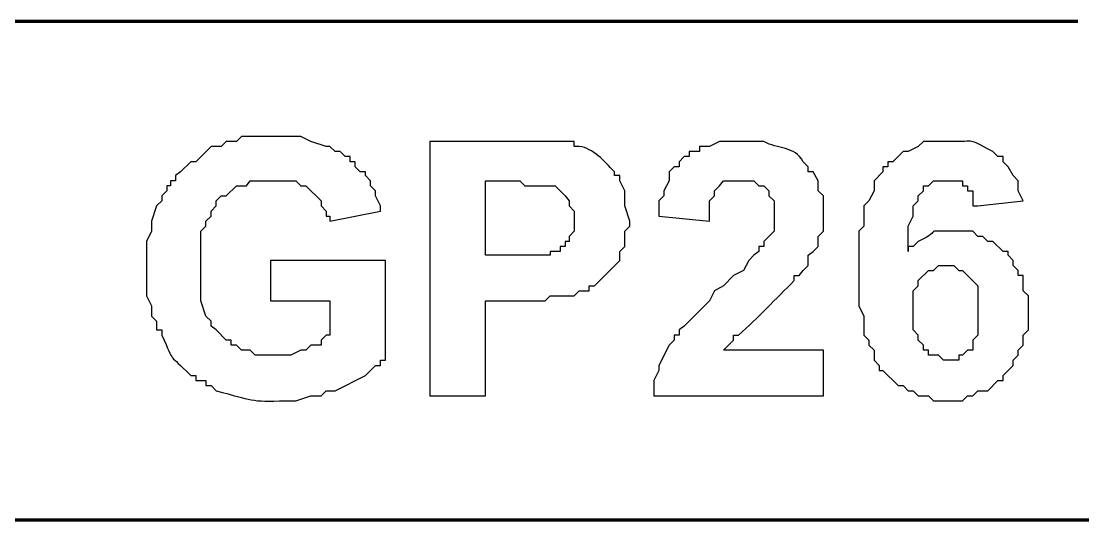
# Model space of a CAD drawing. Header units: millimetres. Extents: x -109 to -14.2, y -107.5 to -24.7.
# Drawn here: x -43.36 to -37.94, y -66.11 to -63.57 of the extents above; entities that cross this region are included whole.
import ezdxf

# ---------------------------------------------------------------- set-up
doc = ezdxf.new("R2010")
doc.units = ezdxf.units.MM
doc.header["$MEASUREMENT"] = 0
doc.layers.add('layer 1', color=7, linetype='Continuous')

msp = doc.modelspace()

# ---------------------------------------------------------------- linework, layer by layer
at = {"layer": 'layer 1', "color": 0, "lineweight": 80}
for points in [[(-46.6086, -63.567), (-46.6086, -63.567), (-37.9674, -63.567), (-37.9674, -63.567)], [(-46.6086, -66.1097), (-46.6086, -66.1097), (-37.9674, -66.1097), (-37.9674, -66.1097)], [(-37.9674, -66.1097), (-37.9674, -66.1097), (-31.1848, -66.1097), (-31.1848, -66.1097)]]:
    msp.add_open_spline(points, degree=3, dxfattribs=at)
at = {"layer": 'layer 1', "color": 0}
for points, knots in [([(-42.0847, -64.9932), (-42.0847, -64.9932), (-42.0847, -64.7867), (-42.0847, -64.7867), (-42.0847, -64.7867), (-42.0847, -64.7867), (-41.4974, -64.7867), (-41.4974, -64.7867), (-41.4974, -64.7867), (-41.4974, -64.7867), (-41.4974, -65.2965), (-41.4974, -65.2965), (-41.4974, -65.2965), (-41.4974, -65.2965), (-41.5232, -65.2965), (-41.5232, -65.2965), (-41.5232, -65.2965), (-41.5232, -65.2965), (-41.5232, -65.3224), (-41.5232, -65.3224), (-41.5232, -65.3224), (-41.5232, -65.3224), (-41.5491, -65.3224), (-41.5491, -65.3224), (-41.5491, -65.3224), (-41.5491, -65.3224), (-41.6007, -65.374), (-41.6007, -65.374), (-41.6007, -65.374), (-41.6007, -65.374), (-41.7556, -65.4514), (-41.7556, -65.4514), (-41.7556, -65.4514), (-41.7556, -65.4514), (-41.8008, -65.4514), (-41.8008, -65.4514), (-41.8008, -65.4514), (-41.8008, -65.4514), (-41.8265, -65.4772), (-41.8265, -65.4772), (-41.8265, -65.4772), (-41.8265, -65.4772), (-41.8782, -65.4772), (-41.8782, -65.4772), (-41.8782, -65.4772), (-41.8782, -65.4772), (-41.9556, -65.5031), (-41.9556, -65.5031), (-41.9556, -65.5031), (-41.9556, -65.5031), (-42.0073, -65.5031), (-42.0073, -65.5031), (-42.0073, -65.5031), (-42.1906, -65.5083), (-42.1736, -65.5015), (-42.3622, -65.4514), (-42.3622, -65.4514), (-42.3622, -65.4514), (-42.388, -65.4256), (-42.388, -65.4256), (-42.388, -65.4256), (-42.388, -65.4256), (-42.4138, -65.4256), (-42.4138, -65.4256), (-42.4138, -65.4256), (-42.4138, -65.4256), (-42.4138, -65.3998), (-42.4138, -65.3998), (-42.4138, -65.3998), (-42.4138, -65.3998), (-42.4654, -65.3998), (-42.4654, -65.3998), (-42.4654, -65.3998), (-42.4654, -65.3998), (-42.4654, -65.374), (-42.4654, -65.374), (-42.4654, -65.374), (-42.4654, -65.374), (-42.4913, -65.374), (-42.4913, -65.374), (-42.4913, -65.374), (-42.6126, -65.251), (-42.5676, -65.325), (-42.6397, -65.1675), (-42.6397, -65.1675), (-42.6397, -65.1675), (-42.6397, -65.1417), (-42.6397, -65.1417), (-42.6397, -65.1417), (-42.6397, -65.1417), (-42.6655, -65.1417), (-42.6655, -65.1417), (-42.6655, -65.1417), (-42.6655, -65.1417), (-42.6655, -65.0965), (-42.6655, -65.0965), (-42.6655, -65.0965), (-42.6655, -65.0965), (-42.6913, -65.0707), (-42.6913, -65.0707), (-42.6913, -65.0707), (-42.6913, -65.0707), (-42.6913, -65.0191), (-42.6913, -65.0191), (-42.6913, -65.0191), (-42.6913, -65.0191), (-42.7171, -64.9674), (-42.7171, -64.9674), (-42.7171, -64.9674), (-42.7171, -64.9674), (-42.7171, -64.6899), (-42.7171, -64.6899), (-42.7171, -64.6899), (-42.7171, -64.6899), (-42.6913, -64.6383), (-42.6913, -64.6383), (-42.6913, -64.6383), (-42.6913, -64.6383), (-42.6913, -64.5867), (-42.6913, -64.5867), (-42.6913, -64.5867), (-42.6913, -64.5867), (-42.6655, -64.5092), (-42.6655, -64.5092), (-42.6655, -64.5092), (-42.6655, -64.5092), (-42.6397, -64.4834), (-42.6397, -64.4834), (-42.6397, -64.4834), (-42.6397, -64.4834), (-42.6397, -64.4576), (-42.6397, -64.4576), (-42.6397, -64.4576), (-42.6397, -64.4576), (-42.6139, -64.4318), (-42.6139, -64.4318), (-42.6139, -64.4318), (-42.6139, -64.4318), (-42.6139, -64.406), (-42.6139, -64.406), (-42.6139, -64.406), (-42.6139, -64.406), (-42.5945, -64.406), (-42.5945, -64.406), (-42.5945, -64.406), (-42.5945, -64.406), (-42.5945, -64.3802), (-42.5945, -64.3802), (-42.5945, -64.3802), (-42.5945, -64.3802), (-42.5687, -64.3802), (-42.5687, -64.3802), (-42.5687, -64.3802), (-42.5687, -64.3802), (-42.5687, -64.3543), (-42.5687, -64.3543), (-42.5687, -64.3543), (-42.5687, -64.3543), (-42.5429, -64.335), (-42.5429, -64.335), (-42.5429, -64.335), (-42.5429, -64.335), (-42.4913, -64.2834), (-42.4913, -64.2834), (-42.4913, -64.2834), (-42.4913, -64.2834), (-42.4654, -64.2834), (-42.4654, -64.2834), (-42.4654, -64.2834), (-42.4654, -64.2834), (-42.388, -64.2059), (-42.388, -64.2059), (-42.388, -64.2059), (-42.388, -64.2059), (-42.3364, -64.2059), (-42.3364, -64.2059), (-42.3364, -64.2059), (-42.3364, -64.2059), (-42.3106, -64.1801), (-42.3106, -64.1801), (-42.3106, -64.1801), (-42.3106, -64.1801), (-42.2589, -64.1801), (-42.2589, -64.1801), (-42.2589, -64.1801), (-42.2589, -64.1801), (-42.2331, -64.1543), (-42.2331, -64.1543), (-42.2331, -64.1543), (-42.2331, -64.1543), (-41.9298, -64.1543), (-41.9298, -64.1543), (-41.9298, -64.1543), (-41.9298, -64.1543), (-41.8782, -64.1801), (-41.8782, -64.1801), (-41.8782, -64.1801), (-41.8782, -64.1801), (-41.8008, -64.2059), (-41.8008, -64.2059), (-41.8008, -64.2059), (-41.8008, -64.2059), (-41.7814, -64.2059), (-41.7814, -64.2059), (-41.7814, -64.2059), (-41.7814, -64.2059), (-41.7556, -64.2317), (-41.7556, -64.2317), (-41.7556, -64.2317), (-41.7556, -64.2317), (-41.7297, -64.2317), (-41.7297, -64.2317), (-41.7297, -64.2317), (-41.7297, -64.2317), (-41.7039, -64.2575), (-41.7039, -64.2575), (-41.7039, -64.2575), (-41.7039, -64.2575), (-41.6781, -64.2575), (-41.6781, -64.2575), (-41.6781, -64.2575), (-41.6781, -64.2575), (-41.6781, -64.2834), (-41.6781, -64.2834), (-41.6781, -64.2834), (-41.6781, -64.2834), (-41.6523, -64.2834), (-41.6523, -64.2834), (-41.6523, -64.2834), (-41.6523, -64.2834), (-41.6523, -64.3092), (-41.6523, -64.3092), (-41.6523, -64.3092), (-41.6523, -64.3092), (-41.6265, -64.335), (-41.6265, -64.335), (-41.6265, -64.335), (-41.6265, -64.335), (-41.6007, -64.335), (-41.6007, -64.335), (-41.6007, -64.335), (-41.6007, -64.335), (-41.6007, -64.3543), (-41.6007, -64.3543), (-41.6007, -64.3543), (-41.6007, -64.3543), (-41.5749, -64.3802), (-41.5749, -64.3802), (-41.5749, -64.3802), (-41.5749, -64.3802), (-41.5749, -64.406), (-41.5749, -64.406), (-41.5749, -64.406), (-41.5749, -64.406), (-41.5491, -64.4318), (-41.5491, -64.4318), (-41.5491, -64.4318), (-41.5491, -64.4318), (-41.5491, -64.4576), (-41.5491, -64.4576), (-41.5491, -64.4576), (-41.5491, -64.4576), (-41.5232, -64.5092), (-41.5232, -64.5092), (-41.5232, -64.5092), (-41.5232, -64.5092), (-41.5232, -64.5351), (-41.5232, -64.5351), (-41.5232, -64.5351), (-41.5232, -64.5351), (-41.7814, -64.5867), (-41.7814, -64.5867), (-41.7814, -64.5867), (-41.7814, -64.5867), (-41.7814, -64.5608), (-41.7814, -64.5608), (-41.7814, -64.5608), (-41.7814, -64.5608), (-41.8008, -64.5608), (-41.8008, -64.5608), (-41.8008, -64.5608), (-41.8008, -64.5608), (-41.8008, -64.5351), (-41.8008, -64.5351), (-41.8008, -64.5351), (-41.8008, -64.5351), (-41.8265, -64.5092), (-41.8265, -64.5092), (-41.8265, -64.5092), (-41.8265, -64.5092), (-41.8265, -64.4834), (-41.8265, -64.4834), (-41.8265, -64.4834), (-41.8265, -64.4834), (-41.904, -64.406), (-41.904, -64.406), (-41.904, -64.406), (-41.904, -64.406), (-41.9298, -64.406), (-41.9298, -64.406), (-41.9298, -64.406), (-41.9298, -64.406), (-41.9556, -64.3802), (-41.9556, -64.3802), (-41.9556, -64.3802), (-42.0159, -64.3802), (-42.0761, -64.3802), (-42.1363, -64.3802), (-42.1363, -64.3802), (-42.1363, -64.3802), (-42.188, -64.3802), (-42.188, -64.3802), (-42.188, -64.3802), (-42.188, -64.3802), (-42.2073, -64.406), (-42.2073, -64.406), (-42.2073, -64.406), (-42.2073, -64.406), (-42.2589, -64.406), (-42.2589, -64.406), (-42.2589, -64.406), (-42.2589, -64.406), (-42.3106, -64.4576), (-42.3106, -64.4576), (-42.3106, -64.4576), (-42.3106, -64.4576), (-42.3364, -64.4576), (-42.3364, -64.4576), (-42.3364, -64.4576), (-42.3364, -64.4576), (-42.3622, -64.4834), (-42.3622, -64.4834), (-42.3622, -64.4834), (-42.3622, -64.4834), (-42.3622, -64.5092), (-42.3622, -64.5092), (-42.3622, -64.5092), (-42.3622, -64.5092), (-42.388, -64.5351), (-42.388, -64.5351), (-42.388, -64.5351), (-42.388, -64.5351), (-42.388, -64.5608), (-42.388, -64.5608), (-42.388, -64.5608), (-42.388, -64.5608), (-42.4138, -64.5867), (-42.4138, -64.5867), (-42.4138, -64.5867), (-42.4138, -64.5867), (-42.4138, -64.6125), (-42.4138, -64.6125), (-42.4138, -64.6125), (-42.4138, -64.6125), (-42.4396, -64.6383), (-42.4396, -64.6383), (-42.4396, -64.6383), (-42.4396, -64.6383), (-42.4396, -64.9932), (-42.4396, -64.9932), (-42.4396, -64.9932), (-42.4396, -64.9932), (-42.4138, -65.0707), (-42.4138, -65.0707), (-42.4138, -65.0707), (-42.4138, -65.0707), (-42.388, -65.0965), (-42.388, -65.0965), (-42.388, -65.0965), (-42.388, -65.0965), (-42.388, -65.1223), (-42.388, -65.1223), (-42.388, -65.1223), (-42.388, -65.1223), (-42.3622, -65.1417), (-42.3622, -65.1417), (-42.3622, -65.1417), (-42.3622, -65.1417), (-42.3106, -65.1933), (-42.3106, -65.1933), (-42.3106, -65.1933), (-42.3106, -65.1933), (-42.2848, -65.1933), (-42.2848, -65.1933), (-42.2848, -65.1933), (-42.2848, -65.1933), (-42.2848, -65.2191), (-42.2848, -65.2191), (-42.2848, -65.2191), (-42.2848, -65.2191), (-42.2589, -65.2191), (-42.2589, -65.2191), (-42.2589, -65.2191), (-42.2589, -65.2191), (-42.2331, -65.2449), (-42.2331, -65.2449), (-42.2331, -65.2449), (-42.2331, -65.2449), (-42.188, -65.2449), (-42.188, -65.2449), (-42.188, -65.2449), (-42.188, -65.2449), (-42.1621, -65.2707), (-42.1621, -65.2707), (-42.1621, -65.2707), (-42.1621, -65.2707), (-41.9814, -65.2707), (-41.9814, -65.2707), (-41.9814, -65.2707), (-41.9814, -65.2707), (-41.9298, -65.2449), (-41.9298, -65.2449), (-41.9298, -65.2449), (-41.9298, -65.2449), (-41.904, -65.2449), (-41.904, -65.2449), (-41.904, -65.2449), (-41.904, -65.2449), (-41.8782, -65.2191), (-41.8782, -65.2191), (-41.8782, -65.2191), (-41.8782, -65.2191), (-41.8265, -65.2191), (-41.8265, -65.2191), (-41.8265, -65.2191), (-41.8265, -65.2191), (-41.8265, -65.1933), (-41.8265, -65.1933), (-41.8265, -65.1933), (-41.8265, -65.1933), (-41.8008, -65.1675), (-41.8008, -65.1675), (-41.8008, -65.1675), (-41.8008, -65.1675), (-41.7814, -65.1675), (-41.7814, -65.1675), (-41.7814, -65.1675), (-41.7814, -65.1675), (-41.7814, -64.9932), (-41.7814, -64.9932), (-41.7814, -64.9932), (-41.7814, -64.9932), (-42.0847, -64.9932), (-42.0847, -64.9932)], [0, 0, 0, 0, 0.008929, 0.008929, 0.008929, 0.008929, 0.017857, 0.017857, 0.017857, 0.017857, 0.026786, 0.026786, 0.026786, 0.026786, 0.035714, 0.035714, 0.035714, 0.035714, 0.044643, 0.044643, 0.044643, 0.044643, 0.053571, 0.053571, 0.053571, 0.053571, 0.0625, 0.0625, 0.0625, 0.0625, 0.071429, 0.071429, 0.071429, 0.071429, 0.080357, 0.080357, 0.080357, 0.080357, 0.089286, 0.089286, 0.089286, 0.089286, 0.098214, 0.098214, 0.098214, 0.098214, 0.107143, 0.107143, 0.107143, 0.107143, 0.116071, 0.116071, 0.116071, 0.116071, 0.125, 0.125, 0.125, 0.125, 0.133929, 0.133929, 0.133929, 0.133929, 0.142857, 0.142857, 0.142857, 0.142857, 0.151786, 0.151786, 0.151786, 0.151786, 0.160714, 0.160714, 0.160714, 0.160714, 0.169643, 0.169643, 0.169643, 0.169643, 0.178571, 0.178571, 0.178571, 0.178571, 0.1875, 0.1875, 0.1875, 0.1875, 0.196429, 0.196429, 0.196429, 0.196429, 0.205357, 0.205357, 0.205357, 0.205357, 0.214286, 0.214286, 0.214286, 0.214286, 0.223214, 0.223214, 0.223214, 0.223214, 0.232143, 0.232143, 0.232143, 0.232143, 0.241071, 0.241071, 0.241071, 0.241071, 0.25, 0.25, 0.25, 0.25, 0.258929, 0.258929, 0.258929, 0.258929, 0.267857, 0.267857, 0.267857, 0.267857, 0.276786, 0.276786, 0.276786, 0.276786, 0.285714, 0.285714, 0.285714, 0.285714, 0.294643, 0.294643, 0.294643, 0.294643, 0.303571, 0.303571, 0.303571, 0.303571, 0.3125, 0.3125, 0.3125, 0.3125, 0.321429, 0.321429, 0.321429, 0.321429, 0.330357, 0.330357, 0.330357, 0.330357, 0.339286, 0.339286, 0.339286, 0.339286, 0.348214, 0.348214, 0.348214, 0.348214, 0.357143, 0.357143, 0.357143, 0.357143, 0.366071, 0.366071, 0.366071, 0.366071, 0.375, 0.375, 0.375, 0.375, 0.383929, 0.383929, 0.383929, 0.383929, 0.392857, 0.392857, 0.392857, 0.392857, 0.401786, 0.401786, 0.401786, 0.401786, 0.410714, 0.410714, 0.410714, 0.410714, 0.419643, 0.419643, 0.419643, 0.419643, 0.428571, 0.428571, 0.428571, 0.428571, 0.4375, 0.4375, 0.4375, 0.4375, 0.446429, 0.446429, 0.446429, 0.446429, 0.455357, 0.455357, 0.455357, 0.455357, 0.464286, 0.464286, 0.464286, 0.464286, 0.473214, 0.473214, 0.473214, 0.473214, 0.482143, 0.482143, 0.482143, 0.482143, 0.491071, 0.491071, 0.491071, 0.491071, 0.5, 0.5, 0.5, 0.5, 0.508929, 0.508929, 0.508929, 0.508929, 0.517857, 0.517857, 0.517857, 0.517857, 0.526786, 0.526786, 0.526786, 0.526786, 0.535714, 0.535714, 0.535714, 0.535714, 0.544643, 0.544643, 0.544643, 0.544643, 0.553571, 0.553571, 0.553571, 0.553571, 0.5625, 0.5625, 0.5625, 0.5625, 0.571429, 0.571429, 0.571429, 0.571429, 0.580357, 0.580357, 0.580357, 0.580357, 0.589286, 0.589286, 0.589286, 0.589286, 0.598214, 0.598214, 0.598214, 0.598214, 0.607143, 0.607143, 0.607143, 0.607143, 0.616071, 0.616071, 0.616071, 0.616071, 0.625, 0.625, 0.625, 0.625, 0.633929, 0.633929, 0.633929, 0.633929, 0.642857, 0.642857, 0.642857, 0.642857, 0.651786, 0.651786, 0.651786, 0.651786, 0.660714, 0.660714, 0.660714, 0.660714, 0.669643, 0.669643, 0.669643, 0.669643, 0.678571, 0.678571, 0.678571, 0.678571, 0.6875, 0.6875, 0.6875, 0.6875, 0.696429, 0.696429, 0.696429, 0.696429, 0.705357, 0.705357, 0.705357, 0.705357, 0.714286, 0.714286, 0.714286, 0.714286, 0.723214, 0.723214, 0.723214, 0.723214, 0.732143, 0.732143, 0.732143, 0.732143, 0.741071, 0.741071, 0.741071, 0.741071, 0.75, 0.75, 0.75, 0.75, 0.758929, 0.758929, 0.758929, 0.758929, 0.767857, 0.767857, 0.767857, 0.767857, 0.776786, 0.776786, 0.776786, 0.776786, 0.785714, 0.785714, 0.785714, 0.785714, 0.794643, 0.794643, 0.794643, 0.794643, 0.803571, 0.803571, 0.803571, 0.803571, 0.8125, 0.8125, 0.8125, 0.8125, 0.821429, 0.821429, 0.821429, 0.821429, 0.830357, 0.830357, 0.830357, 0.830357, 0.839286, 0.839286, 0.839286, 0.839286, 0.848214, 0.848214, 0.848214, 0.848214, 0.857143, 0.857143, 0.857143, 0.857143, 0.866071, 0.866071, 0.866071, 0.866071, 0.875, 0.875, 0.875, 0.875, 0.883929, 0.883929, 0.883929, 0.883929, 0.892857, 0.892857, 0.892857, 0.892857, 0.901786, 0.901786, 0.901786, 0.901786, 0.910714, 0.910714, 0.910714, 0.910714, 0.919643, 0.919643, 0.919643, 0.919643, 0.928571, 0.928571, 0.928571, 0.928571, 0.9375, 0.9375, 0.9375, 0.9375, 0.946429, 0.946429, 0.946429, 0.946429, 0.955357, 0.955357, 0.955357, 0.955357, 0.964286, 0.964286, 0.964286, 0.964286, 0.973214, 0.973214, 0.973214, 0.973214, 0.982143, 0.982143, 0.982143, 0.982143, 1, 1, 1, 1]), ([(-38.2449, -64.4834), (-38.2449, -64.4834), (-38.4772, -64.5092), (-38.4772, -64.5092), (-38.4772, -64.5092), (-38.4772, -64.5092), (-38.503, -64.5092), (-38.503, -64.5092), (-38.503, -64.5092), (-38.503, -64.5092), (-38.503, -64.4318), (-38.503, -64.4318), (-38.503, -64.4318), (-38.503, -64.4318), (-38.5288, -64.4318), (-38.5288, -64.4318), (-38.5288, -64.4318), (-38.5288, -64.4318), (-38.5288, -64.406), (-38.5288, -64.406), (-38.5288, -64.406), (-38.5288, -64.406), (-38.5546, -64.406), (-38.5546, -64.406), (-38.5546, -64.406), (-38.5546, -64.406), (-38.5546, -64.3802), (-38.5546, -64.3802), (-38.5546, -64.3802), (-38.5546, -64.3802), (-38.7031, -64.3802), (-38.7031, -64.3802), (-38.7031, -64.3802), (-38.7031, -64.3802), (-38.7289, -64.406), (-38.7289, -64.406), (-38.7289, -64.406), (-38.7289, -64.406), (-38.7547, -64.406), (-38.7547, -64.406), (-38.7547, -64.406), (-38.7547, -64.406), (-38.7547, -64.4318), (-38.7547, -64.4318), (-38.7547, -64.4318), (-38.7547, -64.4318), (-38.7805, -64.4576), (-38.7805, -64.4576), (-38.7805, -64.4576), (-38.7805, -64.4576), (-38.7805, -64.4834), (-38.7805, -64.4834), (-38.7805, -64.4834), (-38.7805, -64.4834), (-38.8063, -64.5092), (-38.8063, -64.5092), (-38.8063, -64.5092), (-38.8063, -64.5092), (-38.8063, -64.5608), (-38.8063, -64.5608), (-38.8063, -64.5608), (-38.8063, -64.5608), (-38.8321, -64.6125), (-38.8321, -64.6125), (-38.8321, -64.6125), (-38.8321, -64.6125), (-38.8321, -64.7416), (-38.8321, -64.7416), (-38.8321, -64.7416), (-38.8321, -64.7416), (-38.8321, -64.7157), (-38.8321, -64.7157), (-38.8321, -64.7157), (-38.8321, -64.7157), (-38.8063, -64.7157), (-38.8063, -64.7157), (-38.8063, -64.7157), (-38.8063, -64.7157), (-38.7805, -64.6899), (-38.7805, -64.6899), (-38.7805, -64.6899), (-38.6416, -64.6255), (-38.7719, -64.6385), (-38.5998, -64.6383), (-38.5998, -64.6383), (-38.5998, -64.6383), (-38.503, -64.6383), (-38.503, -64.6383), (-38.503, -64.6383), (-38.503, -64.6383), (-38.4772, -64.6641), (-38.4772, -64.6641), (-38.4772, -64.6641), (-38.4772, -64.6641), (-38.4514, -64.6641), (-38.4514, -64.6641), (-38.4514, -64.6641), (-38.4514, -64.6641), (-38.4256, -64.6899), (-38.4256, -64.6899), (-38.4256, -64.6899), (-38.4256, -64.6899), (-38.3997, -64.6899), (-38.3997, -64.6899), (-38.3997, -64.6899), (-38.3997, -64.6899), (-38.3481, -64.7416), (-38.3481, -64.7416), (-38.3481, -64.7416), (-38.3481, -64.7416), (-38.3223, -64.7416), (-38.3223, -64.7416), (-38.3223, -64.7416), (-38.3223, -64.7416), (-38.3223, -64.7609), (-38.3223, -64.7609), (-38.3223, -64.7609), (-38.3223, -64.7609), (-38.2965, -64.7867), (-38.2965, -64.7867), (-38.2965, -64.7867), (-38.2965, -64.7867), (-38.2965, -64.8125), (-38.2965, -64.8125), (-38.2965, -64.8125), (-38.2965, -64.8125), (-38.2707, -64.8384), (-38.2707, -64.8384), (-38.2707, -64.8384), (-38.2707, -64.8384), (-38.2707, -64.8642), (-38.2707, -64.8642), (-38.2707, -64.8642), (-38.2707, -64.8642), (-38.2449, -64.8642), (-38.2449, -64.8642), (-38.2449, -64.8642), (-38.2449, -64.8642), (-38.2449, -64.9416), (-38.2449, -64.9416), (-38.2449, -64.9416), (-38.2449, -64.9416), (-38.2191, -64.9674), (-38.2191, -64.9674), (-38.2191, -64.9674), (-38.2191, -64.9674), (-38.2191, -65.1417), (-38.2191, -65.1417), (-38.2191, -65.1417), (-38.2191, -65.1417), (-38.2449, -65.1675), (-38.2449, -65.1675), (-38.2449, -65.1675), (-38.2449, -65.1675), (-38.2449, -65.2191), (-38.2449, -65.2191), (-38.2449, -65.2191), (-38.2449, -65.2191), (-38.2707, -65.2449), (-38.2707, -65.2449), (-38.2707, -65.2449), (-38.2707, -65.2449), (-38.2707, -65.2707), (-38.2707, -65.2707), (-38.2707, -65.2707), (-38.2707, -65.2707), (-38.2965, -65.2965), (-38.2965, -65.2965), (-38.2965, -65.2965), (-38.2965, -65.2965), (-38.2965, -65.3224), (-38.2965, -65.3224), (-38.2965, -65.3224), (-38.2965, -65.3224), (-38.3481, -65.374), (-38.3481, -65.374), (-38.3481, -65.374), (-38.3481, -65.374), (-38.3481, -65.3998), (-38.3481, -65.3998), (-38.3481, -65.3998), (-38.3481, -65.3998), (-38.374, -65.3998), (-38.374, -65.3998), (-38.374, -65.3998), (-38.374, -65.3998), (-38.4256, -65.4514), (-38.4256, -65.4514), (-38.4256, -65.4514), (-38.4256, -65.4514), (-38.4772, -65.4514), (-38.4772, -65.4514), (-38.4772, -65.4514), (-38.4772, -65.4514), (-38.503, -65.4772), (-38.503, -65.4772), (-38.503, -65.4772), (-38.503, -65.4772), (-38.5288, -65.4772), (-38.5288, -65.4772), (-38.5288, -65.4772), (-38.5288, -65.4772), (-38.5546, -65.5031), (-38.5546, -65.5031), (-38.5546, -65.5031), (-38.5546, -65.5031), (-38.7031, -65.5031), (-38.7031, -65.5031), (-38.7031, -65.5031), (-38.7031, -65.5031), (-38.7289, -65.4772), (-38.7289, -65.4772), (-38.7289, -65.4772), (-38.7289, -65.4772), (-38.7805, -65.4772), (-38.7805, -65.4772), (-38.7805, -65.4772), (-38.7805, -65.4772), (-38.8063, -65.4514), (-38.8063, -65.4514), (-38.8063, -65.4514), (-38.8063, -65.4514), (-38.8321, -65.4514), (-38.8321, -65.4514), (-38.8321, -65.4514), (-38.8321, -65.4514), (-38.858, -65.4256), (-38.858, -65.4256), (-38.858, -65.4256), (-38.858, -65.4256), (-38.8838, -65.4256), (-38.8838, -65.4256), (-38.8838, -65.4256), (-38.8838, -65.4256), (-38.9612, -65.3482), (-38.9612, -65.3482), (-38.9612, -65.3482), (-38.9612, -65.3482), (-38.9806, -65.3482), (-38.9806, -65.3482), (-38.9806, -65.3482), (-38.9806, -65.3482), (-38.9806, -65.3224), (-38.9806, -65.3224), (-38.9806, -65.3224), (-38.9806, -65.3224), (-39.0064, -65.2965), (-39.0064, -65.2965), (-39.0064, -65.2965), (-39.0064, -65.2965), (-39.0064, -65.2449), (-39.0064, -65.2449), (-39.0064, -65.2449), (-39.0064, -65.2449), (-39.0322, -65.2191), (-39.0322, -65.2191), (-39.0322, -65.2191), (-39.0322, -65.2191), (-39.0322, -65.1933), (-39.0322, -65.1933), (-39.0322, -65.1933), (-39.0322, -65.1933), (-39.058, -65.1675), (-39.058, -65.1675), (-39.058, -65.1675), (-39.058, -65.1675), (-39.058, -65.0707), (-39.058, -65.0707), (-39.058, -65.0707), (-39.058, -65.0707), (-39.0838, -65.0191), (-39.0838, -65.0191), (-39.0838, -65.0191), (-39.0838, -65.0191), (-39.0838, -64.6383), (-39.0838, -64.6383), (-39.0838, -64.6383), (-39.0838, -64.6383), (-39.058, -64.6125), (-39.058, -64.6125), (-39.058, -64.6125), (-39.058, -64.6125), (-39.058, -64.5092), (-39.058, -64.5092), (-39.058, -64.5092), (-39.058, -64.5092), (-39.0322, -64.4834), (-39.0322, -64.4834), (-39.0322, -64.4834), (-39.0322, -64.4834), (-39.0064, -64.4318), (-39.0064, -64.4318), (-39.0064, -64.4318), (-39.0064, -64.4318), (-39.0064, -64.3802), (-39.0064, -64.3802), (-39.0064, -64.3802), (-39.0064, -64.3802), (-38.9612, -64.335), (-38.9612, -64.335), (-38.9612, -64.335), (-38.9612, -64.335), (-38.9612, -64.3092), (-38.9612, -64.3092), (-38.9612, -64.3092), (-38.9612, -64.3092), (-38.9354, -64.3092), (-38.9354, -64.3092), (-38.9354, -64.3092), (-38.9354, -64.3092), (-38.9354, -64.2834), (-38.9354, -64.2834), (-38.9354, -64.2834), (-38.9354, -64.2834), (-38.9096, -64.2834), (-38.9096, -64.2834), (-38.9096, -64.2834), (-38.9096, -64.2834), (-38.858, -64.2317), (-38.858, -64.2317), (-38.858, -64.2317), (-38.858, -64.2317), (-38.8321, -64.2317), (-38.8321, -64.2317), (-38.8321, -64.2317), (-38.8321, -64.2317), (-38.7805, -64.2059), (-38.7805, -64.2059), (-38.7805, -64.2059), (-38.7805, -64.2059), (-38.7547, -64.1801), (-38.7547, -64.1801), (-38.7547, -64.1801), (-38.7547, -64.1801), (-38.6256, -64.1801), (-38.6256, -64.1801), (-38.6256, -64.1801), (-38.4667, -64.1846), (-38.548, -64.1576), (-38.3997, -64.2317), (-38.3997, -64.2317), (-38.3997, -64.2317), (-38.374, -64.2575), (-38.374, -64.2575), (-38.374, -64.2575), (-38.374, -64.2575), (-38.3481, -64.2575), (-38.3481, -64.2575), (-38.3481, -64.2575), (-38.3481, -64.2575), (-38.3481, -64.2834), (-38.3481, -64.2834), (-38.3481, -64.2834), (-38.3481, -64.2834), (-38.3223, -64.3092), (-38.3223, -64.3092), (-38.3223, -64.3092), (-38.3223, -64.3092), (-38.2965, -64.3543), (-38.2965, -64.3543), (-38.2965, -64.3543), (-38.2965, -64.3543), (-38.2707, -64.3802), (-38.2707, -64.3802), (-38.2707, -64.3802), (-38.2707, -64.3802), (-38.2707, -64.4318), (-38.2707, -64.4318), (-38.2707, -64.4318), (-38.2707, -64.4318), (-38.2449, -64.4834), (-38.2449, -64.4834)], [0, 0, 0, 0, 0.010638, 0.010638, 0.010638, 0.010638, 0.021277, 0.021277, 0.021277, 0.021277, 0.031915, 0.031915, 0.031915, 0.031915, 0.042553, 0.042553, 0.042553, 0.042553, 0.053191, 0.053191, 0.053191, 0.053191, 0.06383, 0.06383, 0.06383, 0.06383, 0.074468, 0.074468, 0.074468, 0.074468, 0.085106, 0.085106, 0.085106, 0.085106, 0.095745, 0.095745, 0.095745, 0.095745, 0.106383, 0.106383, 0.106383, 0.106383, 0.117021, 0.117021, 0.117021, 0.117021, 0.12766, 0.12766, 0.12766, 0.12766, 0.138298, 0.138298, 0.138298, 0.138298, 0.148936, 0.148936, 0.148936, 0.148936, 0.159574, 0.159574, 0.159574, 0.159574, 0.170213, 0.170213, 0.170213, 0.170213, 0.180851, 0.180851, 0.180851, 0.180851, 0.191489, 0.191489, 0.191489, 0.191489, 0.202128, 0.202128, 0.202128, 0.202128, 0.212766, 0.212766, 0.212766, 0.212766, 0.223404, 0.223404, 0.223404, 0.223404, 0.234043, 0.234043, 0.234043, 0.234043, 0.244681, 0.244681, 0.244681, 0.244681, 0.255319, 0.255319, 0.255319, 0.255319, 0.265957, 0.265957, 0.265957, 0.265957, 0.276596, 0.276596, 0.276596, 0.276596, 0.287234, 0.287234, 0.287234, 0.287234, 0.297872, 0.297872, 0.297872, 0.297872, 0.308511, 0.308511, 0.308511, 0.308511, 0.319149, 0.319149, 0.319149, 0.319149, 0.329787, 0.329787, 0.329787, 0.329787, 0.340426, 0.340426, 0.340426, 0.340426, 0.351064, 0.351064, 0.351064, 0.351064, 0.361702, 0.361702, 0.361702, 0.361702, 0.37234, 0.37234, 0.37234, 0.37234, 0.382979, 0.382979, 0.382979, 0.382979, 0.393617, 0.393617, 0.393617, 0.393617, 0.404255, 0.404255, 0.404255, 0.404255, 0.414894, 0.414894, 0.414894, 0.414894, 0.425532, 0.425532, 0.425532, 0.425532, 0.43617, 0.43617, 0.43617, 0.43617, 0.446809, 0.446809, 0.446809, 0.446809, 0.457447, 0.457447, 0.457447, 0.457447, 0.468085, 0.468085, 0.468085, 0.468085, 0.478723, 0.478723, 0.478723, 0.478723, 0.489362, 0.489362, 0.489362, 0.489362, 0.5, 0.5, 0.5, 0.5, 0.510638, 0.510638, 0.510638, 0.510638, 0.521277, 0.521277, 0.521277, 0.521277, 0.531915, 0.531915, 0.531915, 0.531915, 0.542553, 0.542553, 0.542553, 0.542553, 0.553191, 0.553191, 0.553191, 0.553191, 0.56383, 0.56383, 0.56383, 0.56383, 0.574468, 0.574468, 0.574468, 0.574468, 0.585106, 0.585106, 0.585106, 0.585106, 0.595745, 0.595745, 0.595745, 0.595745, 0.606383, 0.606383, 0.606383, 0.606383, 0.617021, 0.617021, 0.617021, 0.617021, 0.62766, 0.62766, 0.62766, 0.62766, 0.638298, 0.638298, 0.638298, 0.638298, 0.648936, 0.648936, 0.648936, 0.648936, 0.659574, 0.659574, 0.659574, 0.659574, 0.670213, 0.670213, 0.670213, 0.670213, 0.680851, 0.680851, 0.680851, 0.680851, 0.691489, 0.691489, 0.691489, 0.691489, 0.702128, 0.702128, 0.702128, 0.702128, 0.712766, 0.712766, 0.712766, 0.712766, 0.723404, 0.723404, 0.723404, 0.723404, 0.734043, 0.734043, 0.734043, 0.734043, 0.744681, 0.744681, 0.744681, 0.744681, 0.755319, 0.755319, 0.755319, 0.755319, 0.765957, 0.765957, 0.765957, 0.765957, 0.776596, 0.776596, 0.776596, 0.776596, 0.787234, 0.787234, 0.787234, 0.787234, 0.797872, 0.797872, 0.797872, 0.797872, 0.808511, 0.808511, 0.808511, 0.808511, 0.819149, 0.819149, 0.819149, 0.819149, 0.829787, 0.829787, 0.829787, 0.829787, 0.840426, 0.840426, 0.840426, 0.840426, 0.851064, 0.851064, 0.851064, 0.851064, 0.861702, 0.861702, 0.861702, 0.861702, 0.87234, 0.87234, 0.87234, 0.87234, 0.882979, 0.882979, 0.882979, 0.882979, 0.893617, 0.893617, 0.893617, 0.893617, 0.904255, 0.904255, 0.904255, 0.904255, 0.914894, 0.914894, 0.914894, 0.914894, 0.925532, 0.925532, 0.925532, 0.925532, 0.93617, 0.93617, 0.93617, 0.93617, 0.946809, 0.946809, 0.946809, 0.946809, 0.957447, 0.957447, 0.957447, 0.957447, 0.968085, 0.968085, 0.968085, 0.968085, 0.978723, 0.978723, 0.978723, 0.978723, 1, 1, 1, 1]), ([(-41.2716, -65.4772), (-41.2716, -65.4772), (-41.2716, -64.1801), (-41.2716, -64.1801), (-41.2716, -64.1801), (-41.2716, -64.1801), (-40.8392, -64.1801), (-40.8392, -64.1801), (-40.8392, -64.1801), (-40.7467, -64.1801), (-40.6542, -64.1801), (-40.5617, -64.1801), (-40.5617, -64.1801), (-40.5617, -64.1801), (-40.5359, -64.1801), (-40.5359, -64.1801), (-40.5359, -64.1801), (-40.5359, -64.1801), (-40.5359, -64.2059), (-40.5359, -64.2059), (-40.5359, -64.2059), (-40.5359, -64.2059), (-40.51, -64.2059), (-40.51, -64.2059), (-40.51, -64.2059), (-40.4367, -64.2148), (-40.3837, -64.2803), (-40.3294, -64.335), (-40.3294, -64.335), (-40.3294, -64.335), (-40.3294, -64.3543), (-40.3294, -64.3543), (-40.3294, -64.3543), (-40.3294, -64.3543), (-40.3035, -64.3543), (-40.3035, -64.3543), (-40.3035, -64.3543), (-40.3035, -64.3543), (-40.3035, -64.3802), (-40.3035, -64.3802), (-40.3035, -64.3802), (-40.3035, -64.3802), (-40.2777, -64.4318), (-40.2777, -64.4318), (-40.2777, -64.4318), (-40.2777, -64.4318), (-40.2777, -64.5092), (-40.2777, -64.5092), (-40.2777, -64.5092), (-40.2777, -64.5092), (-40.2519, -64.5867), (-40.2519, -64.5867), (-40.2519, -64.5867), (-40.2519, -64.5867), (-40.2519, -64.6125), (-40.2519, -64.6125), (-40.2519, -64.6125), (-40.2519, -64.6125), (-40.2777, -64.6383), (-40.2777, -64.6383), (-40.2777, -64.6383), (-40.2777, -64.6383), (-40.2777, -64.7157), (-40.2777, -64.7157), (-40.2777, -64.7157), (-40.2777, -64.7157), (-40.3035, -64.7416), (-40.3035, -64.7416), (-40.3035, -64.7416), (-40.3035, -64.7416), (-40.3035, -64.7867), (-40.3035, -64.7867), (-40.3035, -64.7867), (-40.3035, -64.7867), (-40.4326, -64.9158), (-40.4326, -64.9158), (-40.4326, -64.9158), (-40.4326, -64.9158), (-40.4584, -64.9158), (-40.4584, -64.9158), (-40.4584, -64.9158), (-40.4584, -64.9158), (-40.4584, -64.9416), (-40.4584, -64.9416), (-40.4584, -64.9416), (-40.4584, -64.9416), (-40.51, -64.9416), (-40.51, -64.9416), (-40.51, -64.9416), (-40.51, -64.9416), (-40.5359, -64.9674), (-40.5359, -64.9674), (-40.5359, -64.9674), (-40.5359, -64.9674), (-40.6585, -64.9674), (-40.6585, -64.9674), (-40.6585, -64.9674), (-40.6585, -64.9674), (-40.6843, -64.9932), (-40.6843, -64.9932), (-40.6843, -64.9932), (-40.6843, -64.9932), (-40.9876, -64.9932), (-40.9876, -64.9932), (-40.9876, -64.9932), (-40.9876, -64.9932), (-40.9876, -65.4772), (-40.9876, -65.4772), (-40.9876, -65.4772), (-40.9876, -65.4772), (-41.2716, -65.4772), (-41.2716, -65.4772)], [0, 0, 0, 0, 0.034483, 0.034483, 0.034483, 0.034483, 0.068966, 0.068966, 0.068966, 0.068966, 0.103448, 0.103448, 0.103448, 0.103448, 0.137931, 0.137931, 0.137931, 0.137931, 0.172414, 0.172414, 0.172414, 0.172414, 0.206897, 0.206897, 0.206897, 0.206897, 0.241379, 0.241379, 0.241379, 0.241379, 0.275862, 0.275862, 0.275862, 0.275862, 0.310345, 0.310345, 0.310345, 0.310345, 0.344828, 0.344828, 0.344828, 0.344828, 0.37931, 0.37931, 0.37931, 0.37931, 0.413793, 0.413793, 0.413793, 0.413793, 0.448276, 0.448276, 0.448276, 0.448276, 0.482759, 0.482759, 0.482759, 0.482759, 0.517241, 0.517241, 0.517241, 0.517241, 0.551724, 0.551724, 0.551724, 0.551724, 0.586207, 0.586207, 0.586207, 0.586207, 0.62069, 0.62069, 0.62069, 0.62069, 0.655172, 0.655172, 0.655172, 0.655172, 0.689655, 0.689655, 0.689655, 0.689655, 0.724138, 0.724138, 0.724138, 0.724138, 0.758621, 0.758621, 0.758621, 0.758621, 0.793103, 0.793103, 0.793103, 0.793103, 0.827586, 0.827586, 0.827586, 0.827586, 0.862069, 0.862069, 0.862069, 0.862069, 0.896552, 0.896552, 0.896552, 0.896552, 0.931034, 0.931034, 0.931034, 0.931034, 1, 1, 1, 1]), ([(-39.2646, -65.2449), (-39.2646, -65.2449), (-39.2646, -65.4772), (-39.2646, -65.4772), (-39.2646, -65.4772), (-39.2646, -65.4772), (-40.1294, -65.4772), (-40.1294, -65.4772), (-40.1294, -65.4772), (-40.1294, -65.4772), (-40.1294, -65.3998), (-40.1294, -65.3998), (-40.1294, -65.3998), (-40.1294, -65.3998), (-40.1036, -65.3482), (-40.1036, -65.3482), (-40.1036, -65.3482), (-40.1036, -65.3482), (-40.1036, -65.3224), (-40.1036, -65.3224), (-40.1036, -65.3224), (-40.1036, -65.3224), (-40.0519, -65.2191), (-40.0519, -65.2191), (-40.0519, -65.2191), (-40.0519, -65.2191), (-40.0261, -65.1933), (-40.0261, -65.1933), (-40.0261, -65.1933), (-40.0261, -65.1933), (-40.0261, -65.1675), (-40.0261, -65.1675), (-40.0261, -65.1675), (-40.0261, -65.1675), (-40.0003, -65.1675), (-40.0003, -65.1675), (-40.0003, -65.1675), (-40.0003, -65.1675), (-40.0003, -65.1417), (-40.0003, -65.1417), (-40.0003, -65.1417), (-40.0003, -65.1417), (-39.9745, -65.1223), (-39.9745, -65.1223), (-39.9745, -65.1223), (-39.9745, -65.1223), (-39.8454, -64.9932), (-39.8454, -64.9932), (-39.8454, -64.9932), (-39.8454, -64.9932), (-39.8196, -64.9416), (-39.8196, -64.9416), (-39.8196, -64.9416), (-39.8196, -64.9416), (-39.7745, -64.9158), (-39.7745, -64.9158), (-39.7745, -64.9158), (-39.7745, -64.9158), (-39.7228, -64.8642), (-39.7228, -64.8642), (-39.7228, -64.8642), (-39.7228, -64.8642), (-39.6712, -64.8384), (-39.6712, -64.8384), (-39.6712, -64.8384), (-39.6712, -64.8384), (-39.6454, -64.7867), (-39.6454, -64.7867), (-39.6454, -64.7867), (-39.6454, -64.7867), (-39.6196, -64.7609), (-39.6196, -64.7609), (-39.6196, -64.7609), (-39.6196, -64.7609), (-39.5938, -64.7416), (-39.5938, -64.7416), (-39.5938, -64.7416), (-39.5938, -64.7416), (-39.5938, -64.7157), (-39.5938, -64.7157), (-39.5938, -64.7157), (-39.5938, -64.7157), (-39.5679, -64.7157), (-39.5679, -64.7157), (-39.5679, -64.7157), (-39.5679, -64.7157), (-39.5679, -64.6899), (-39.5679, -64.6899), (-39.5679, -64.6899), (-39.5679, -64.6899), (-39.5163, -64.6383), (-39.5163, -64.6383), (-39.5163, -64.6383), (-39.5163, -64.6383), (-39.5163, -64.4834), (-39.5163, -64.4834), (-39.5163, -64.4834), (-39.5163, -64.4834), (-39.5421, -64.4576), (-39.5421, -64.4576), (-39.5421, -64.4576), (-39.5421, -64.4576), (-39.5421, -64.4318), (-39.5421, -64.4318), (-39.5421, -64.4318), (-39.5421, -64.4318), (-39.5679, -64.406), (-39.5679, -64.406), (-39.5679, -64.406), (-39.5679, -64.406), (-39.5938, -64.406), (-39.5938, -64.406), (-39.5938, -64.406), (-39.5938, -64.406), (-39.6196, -64.3802), (-39.6196, -64.3802), (-39.6196, -64.3802), (-39.6196, -64.3802), (-39.7745, -64.3802), (-39.7745, -64.3802), (-39.7745, -64.3802), (-39.7745, -64.3802), (-39.7938, -64.406), (-39.7938, -64.406), (-39.7938, -64.406), (-39.7938, -64.406), (-39.8196, -64.4318), (-39.8196, -64.4318), (-39.8196, -64.4318), (-39.8196, -64.4318), (-39.8196, -64.4576), (-39.8196, -64.4576), (-39.8196, -64.4576), (-39.8196, -64.4576), (-39.8454, -64.4834), (-39.8454, -64.4834), (-39.8454, -64.4834), (-39.8454, -64.4834), (-39.8454, -64.5867), (-39.8454, -64.5867), (-39.8454, -64.5867), (-39.8454, -64.5867), (-40.1036, -64.5608), (-40.1036, -64.5608), (-40.1036, -64.5608), (-40.1036, -64.5608), (-40.1036, -64.4834), (-40.1036, -64.4834), (-40.1036, -64.4834), (-40.1036, -64.4834), (-40.0778, -64.4576), (-40.0778, -64.4576), (-40.0778, -64.4576), (-40.0778, -64.4576), (-40.0778, -64.4318), (-40.0778, -64.4318), (-40.0778, -64.4318), (-40.0778, -64.4318), (-40.0519, -64.3802), (-40.0519, -64.3802), (-40.0519, -64.3802), (-40.0519, -64.3802), (-40.0519, -64.335), (-40.0519, -64.335), (-40.0519, -64.335), (-40.0519, -64.335), (-40.0261, -64.3092), (-40.0261, -64.3092), (-40.0261, -64.3092), (-40.0261, -64.3092), (-40.0003, -64.3092), (-40.0003, -64.3092), (-40.0003, -64.3092), (-40.0003, -64.3092), (-40.0003, -64.2834), (-40.0003, -64.2834), (-40.0003, -64.2834), (-40.0003, -64.2834), (-39.9745, -64.2575), (-39.9745, -64.2575), (-39.9745, -64.2575), (-39.9745, -64.2575), (-39.9487, -64.2575), (-39.9487, -64.2575), (-39.9487, -64.2575), (-39.9487, -64.2575), (-39.9487, -64.2317), (-39.9487, -64.2317), (-39.9487, -64.2317), (-39.9487, -64.2317), (-39.8971, -64.2317), (-39.8971, -64.2317), (-39.8971, -64.2317), (-39.8971, -64.2317), (-39.8971, -64.2059), (-39.8971, -64.2059), (-39.8971, -64.2059), (-39.8971, -64.2059), (-39.8454, -64.2059), (-39.8454, -64.2059), (-39.8454, -64.2059), (-39.8454, -64.2059), (-39.7938, -64.1801), (-39.7938, -64.1801), (-39.7938, -64.1801), (-39.7938, -64.1801), (-39.5679, -64.1801), (-39.5679, -64.1801), (-39.5679, -64.1801), (-39.4978, -64.2218), (-39.4113, -64.2021), (-39.3679, -64.2834), (-39.3679, -64.2834), (-39.3679, -64.2834), (-39.3421, -64.3092), (-39.3421, -64.3092), (-39.3421, -64.3092), (-39.3421, -64.3092), (-39.3421, -64.335), (-39.3421, -64.335), (-39.3421, -64.335), (-39.3421, -64.335), (-39.3162, -64.335), (-39.3162, -64.335), (-39.3162, -64.335), (-39.3162, -64.335), (-39.2904, -64.3802), (-39.2904, -64.3802), (-39.2904, -64.3802), (-39.2904, -64.3802), (-39.2904, -64.4318), (-39.2904, -64.4318), (-39.2904, -64.4318), (-39.2904, -64.4318), (-39.2646, -64.4576), (-39.2646, -64.4576), (-39.2646, -64.4576), (-39.2646, -64.4576), (-39.2646, -64.6383), (-39.2646, -64.6383), (-39.2646, -64.6383), (-39.2646, -64.6383), (-39.2904, -64.6641), (-39.2904, -64.6641), (-39.2904, -64.6641), (-39.2904, -64.6641), (-39.2904, -64.7157), (-39.2904, -64.7157), (-39.2904, -64.7157), (-39.2904, -64.7157), (-39.3162, -64.7416), (-39.3162, -64.7416), (-39.3162, -64.7416), (-39.3162, -64.7416), (-39.3421, -64.7609), (-39.3421, -64.7609), (-39.3421, -64.7609), (-39.3421, -64.7609), (-39.3421, -64.8125), (-39.3421, -64.8125), (-39.3421, -64.8125), (-39.3421, -64.8125), (-39.3679, -64.8384), (-39.3679, -64.8384), (-39.3679, -64.8384), (-39.3679, -64.8384), (-39.3873, -64.8642), (-39.3873, -64.8642), (-39.3873, -64.8642), (-39.3873, -64.8642), (-39.413, -64.8642), (-39.413, -64.8642), (-39.413, -64.8642), (-39.413, -64.8642), (-39.413, -64.89), (-39.413, -64.89), (-39.413, -64.89), (-39.508, -64.9833), (-39.5974, -65.0795), (-39.697, -65.1675), (-39.697, -65.1675), (-39.697, -65.1675), (-39.7228, -65.1675), (-39.7228, -65.1675), (-39.7228, -65.1675), (-39.7228, -65.1675), (-39.7228, -65.1933), (-39.7228, -65.1933), (-39.7228, -65.1933), (-39.7228, -65.1933), (-39.7745, -65.2449), (-39.7745, -65.2449), (-39.7745, -65.2449), (-39.7745, -65.2449), (-39.2646, -65.2449), (-39.2646, -65.2449)], [0, 0, 0, 0, 0.013333, 0.013333, 0.013333, 0.013333, 0.026667, 0.026667, 0.026667, 0.026667, 0.04, 0.04, 0.04, 0.04, 0.053333, 0.053333, 0.053333, 0.053333, 0.066667, 0.066667, 0.066667, 0.066667, 0.08, 0.08, 0.08, 0.08, 0.093333, 0.093333, 0.093333, 0.093333, 0.106667, 0.106667, 0.106667, 0.106667, 0.12, 0.12, 0.12, 0.12, 0.133333, 0.133333, 0.133333, 0.133333, 0.146667, 0.146667, 0.146667, 0.146667, 0.16, 0.16, 0.16, 0.16, 0.173333, 0.173333, 0.173333, 0.173333, 0.186667, 0.186667, 0.186667, 0.186667, 0.2, 0.2, 0.2, 0.2, 0.213333, 0.213333, 0.213333, 0.213333, 0.226667, 0.226667, 0.226667, 0.226667, 0.24, 0.24, 0.24, 0.24, 0.253333, 0.253333, 0.253333, 0.253333, 0.266667, 0.266667, 0.266667, 0.266667, 0.28, 0.28, 0.28, 0.28, 0.293333, 0.293333, 0.293333, 0.293333, 0.306667, 0.306667, 0.306667, 0.306667, 0.32, 0.32, 0.32, 0.32, 0.333333, 0.333333, 0.333333, 0.333333, 0.346667, 0.346667, 0.346667, 0.346667, 0.36, 0.36, 0.36, 0.36, 0.373333, 0.373333, 0.373333, 0.373333, 0.386667, 0.386667, 0.386667, 0.386667, 0.4, 0.4, 0.4, 0.4, 0.413333, 0.413333, 0.413333, 0.413333, 0.426667, 0.426667, 0.426667, 0.426667, 0.44, 0.44, 0.44, 0.44, 0.453333, 0.453333, 0.453333, 0.453333, 0.466667, 0.466667, 0.466667, 0.466667, 0.48, 0.48, 0.48, 0.48, 0.493333, 0.493333, 0.493333, 0.493333, 0.506667, 0.506667, 0.506667, 0.506667, 0.52, 0.52, 0.52, 0.52, 0.533333, 0.533333, 0.533333, 0.533333, 0.546667, 0.546667, 0.546667, 0.546667, 0.56, 0.56, 0.56, 0.56, 0.573333, 0.573333, 0.573333, 0.573333, 0.586667, 0.586667, 0.586667, 0.586667, 0.6, 0.6, 0.6, 0.6, 0.613333, 0.613333, 0.613333, 0.613333, 0.626667, 0.626667, 0.626667, 0.626667, 0.64, 0.64, 0.64, 0.64, 0.653333, 0.653333, 0.653333, 0.653333, 0.666667, 0.666667, 0.666667, 0.666667, 0.68, 0.68, 0.68, 0.68, 0.693333, 0.693333, 0.693333, 0.693333, 0.706667, 0.706667, 0.706667, 0.706667, 0.72, 0.72, 0.72, 0.72, 0.733333, 0.733333, 0.733333, 0.733333, 0.746667, 0.746667, 0.746667, 0.746667, 0.76, 0.76, 0.76, 0.76, 0.773333, 0.773333, 0.773333, 0.773333, 0.786667, 0.786667, 0.786667, 0.786667, 0.8, 0.8, 0.8, 0.8, 0.813333, 0.813333, 0.813333, 0.813333, 0.826667, 0.826667, 0.826667, 0.826667, 0.84, 0.84, 0.84, 0.84, 0.853333, 0.853333, 0.853333, 0.853333, 0.866667, 0.866667, 0.866667, 0.866667, 0.88, 0.88, 0.88, 0.88, 0.893333, 0.893333, 0.893333, 0.893333, 0.906667, 0.906667, 0.906667, 0.906667, 0.92, 0.92, 0.92, 0.92, 0.933333, 0.933333, 0.933333, 0.933333, 0.946667, 0.946667, 0.946667, 0.946667, 0.96, 0.96, 0.96, 0.96, 0.973333, 0.973333, 0.973333, 0.973333, 1, 1, 1, 1]), ([(-40.9876, -64.3802), (-40.9876, -64.3802), (-40.9876, -64.7609), (-40.9876, -64.7609), (-40.9876, -64.7609), (-40.9876, -64.7609), (-40.865, -64.7609), (-40.865, -64.7609), (-40.865, -64.7609), (-40.8134, -64.7609), (-40.7617, -64.7609), (-40.7101, -64.7609), (-40.7101, -64.7609), (-40.7101, -64.7609), (-40.6585, -64.7609), (-40.6585, -64.7609), (-40.6585, -64.7609), (-40.6585, -64.7609), (-40.6585, -64.7416), (-40.6585, -64.7416), (-40.6585, -64.7416), (-40.6585, -64.7416), (-40.6068, -64.7416), (-40.6068, -64.7416), (-40.6068, -64.7416), (-40.6068, -64.7416), (-40.6068, -64.7157), (-40.6068, -64.7157), (-40.6068, -64.7157), (-40.6068, -64.7157), (-40.581, -64.7157), (-40.581, -64.7157), (-40.581, -64.7157), (-40.581, -64.7157), (-40.581, -64.6899), (-40.581, -64.6899), (-40.581, -64.6899), (-40.581, -64.6899), (-40.5617, -64.6899), (-40.5617, -64.6899), (-40.5617, -64.6899), (-40.5617, -64.6899), (-40.5617, -64.6641), (-40.5617, -64.6641), (-40.5617, -64.6641), (-40.5617, -64.6641), (-40.5359, -64.6383), (-40.5359, -64.6383), (-40.5359, -64.6383), (-40.5359, -64.6383), (-40.5359, -64.5351), (-40.5359, -64.5351), (-40.5359, -64.5351), (-40.5359, -64.5351), (-40.5617, -64.5092), (-40.5617, -64.5092), (-40.5617, -64.5092), (-40.5617, -64.5092), (-40.5617, -64.4834), (-40.5617, -64.4834), (-40.5617, -64.4834), (-40.5617, -64.4834), (-40.581, -64.4576), (-40.581, -64.4576), (-40.581, -64.4576), (-40.581, -64.4576), (-40.6327, -64.406), (-40.6327, -64.406), (-40.6327, -64.406), (-40.6327, -64.406), (-40.7875, -64.406), (-40.7875, -64.406), (-40.7875, -64.406), (-40.7875, -64.406), (-40.8134, -64.3802), (-40.8134, -64.3802), (-40.8134, -64.3802), (-40.8134, -64.3802), (-40.865, -64.3802), (-40.865, -64.3802), (-40.865, -64.3802), (-40.865, -64.3802), (-40.9876, -64.3802), (-40.9876, -64.3802)], [0, 0, 0, 0, 0.045455, 0.045455, 0.045455, 0.045455, 0.090909, 0.090909, 0.090909, 0.090909, 0.136364, 0.136364, 0.136364, 0.136364, 0.181818, 0.181818, 0.181818, 0.181818, 0.227273, 0.227273, 0.227273, 0.227273, 0.272727, 0.272727, 0.272727, 0.272727, 0.318182, 0.318182, 0.318182, 0.318182, 0.363636, 0.363636, 0.363636, 0.363636, 0.409091, 0.409091, 0.409091, 0.409091, 0.454545, 0.454545, 0.454545, 0.454545, 0.5, 0.5, 0.5, 0.5, 0.545455, 0.545455, 0.545455, 0.545455, 0.590909, 0.590909, 0.590909, 0.590909, 0.636364, 0.636364, 0.636364, 0.636364, 0.681818, 0.681818, 0.681818, 0.681818, 0.727273, 0.727273, 0.727273, 0.727273, 0.772727, 0.772727, 0.772727, 0.772727, 0.818182, 0.818182, 0.818182, 0.818182, 0.863636, 0.863636, 0.863636, 0.863636, 0.909091, 0.909091, 0.909091, 0.909091, 1, 1, 1, 1]), ([(-38.8063, -65.0449), (-38.8063, -65.0449), (-38.8063, -65.1417), (-38.8063, -65.1417), (-38.8063, -65.1417), (-38.8063, -65.1417), (-38.7805, -65.1675), (-38.7805, -65.1675), (-38.7805, -65.1675), (-38.7805, -65.1675), (-38.7805, -65.1933), (-38.7805, -65.1933), (-38.7805, -65.1933), (-38.7805, -65.1933), (-38.7547, -65.2191), (-38.7547, -65.2191), (-38.7547, -65.2191), (-38.7547, -65.2191), (-38.7547, -65.2449), (-38.7547, -65.2449), (-38.7547, -65.2449), (-38.7547, -65.2449), (-38.7289, -65.2449), (-38.7289, -65.2449), (-38.7289, -65.2449), (-38.7289, -65.2449), (-38.7289, -65.2707), (-38.7289, -65.2707), (-38.7289, -65.2707), (-38.7289, -65.2707), (-38.6773, -65.2707), (-38.6773, -65.2707), (-38.6773, -65.2707), (-38.6773, -65.2707), (-38.6514, -65.2965), (-38.6514, -65.2965), (-38.6514, -65.2965), (-38.6514, -65.2965), (-38.574, -65.2965), (-38.574, -65.2965), (-38.574, -65.2965), (-38.574, -65.2965), (-38.574, -65.2707), (-38.574, -65.2707), (-38.574, -65.2707), (-38.574, -65.2707), (-38.5546, -65.2707), (-38.5546, -65.2707), (-38.5546, -65.2707), (-38.5546, -65.2707), (-38.5288, -65.2449), (-38.5288, -65.2449), (-38.5288, -65.2449), (-38.5288, -65.2449), (-38.503, -65.2449), (-38.503, -65.2449), (-38.503, -65.2449), (-38.503, -65.2449), (-38.503, -65.1933), (-38.503, -65.1933), (-38.503, -65.1933), (-38.503, -65.1933), (-38.4772, -65.1675), (-38.4772, -65.1675), (-38.4772, -65.1675), (-38.4772, -65.1675), (-38.4772, -64.9158), (-38.4772, -64.9158), (-38.4772, -64.9158), (-38.4772, -64.9158), (-38.5546, -64.8384), (-38.5546, -64.8384), (-38.5546, -64.8384), (-38.5546, -64.8384), (-38.574, -64.8384), (-38.574, -64.8384), (-38.574, -64.8384), (-38.574, -64.8384), (-38.5998, -64.8125), (-38.5998, -64.8125), (-38.5998, -64.8125), (-38.5998, -64.8125), (-38.6773, -64.8125), (-38.6773, -64.8125), (-38.6773, -64.8125), (-38.6773, -64.8125), (-38.7031, -64.8384), (-38.7031, -64.8384), (-38.7031, -64.8384), (-38.7031, -64.8384), (-38.7289, -64.8384), (-38.7289, -64.8384), (-38.7289, -64.8384), (-38.7289, -64.8384), (-38.7805, -64.89), (-38.7805, -64.89), (-38.7805, -64.89), (-38.7805, -64.89), (-38.7805, -64.9158), (-38.7805, -64.9158), (-38.7805, -64.9158), (-38.7805, -64.9158), (-38.8063, -64.9416), (-38.8063, -64.9416), (-38.8063, -64.9416), (-38.8063, -64.9416), (-38.8063, -65.0449), (-38.8063, -65.0449)], [0, 0, 0, 0, 0.035714, 0.035714, 0.035714, 0.035714, 0.071429, 0.071429, 0.071429, 0.071429, 0.107143, 0.107143, 0.107143, 0.107143, 0.142857, 0.142857, 0.142857, 0.142857, 0.178571, 0.178571, 0.178571, 0.178571, 0.214286, 0.214286, 0.214286, 0.214286, 0.25, 0.25, 0.25, 0.25, 0.285714, 0.285714, 0.285714, 0.285714, 0.321429, 0.321429, 0.321429, 0.321429, 0.357143, 0.357143, 0.357143, 0.357143, 0.392857, 0.392857, 0.392857, 0.392857, 0.428571, 0.428571, 0.428571, 0.428571, 0.464286, 0.464286, 0.464286, 0.464286, 0.5, 0.5, 0.5, 0.5, 0.535714, 0.535714, 0.535714, 0.535714, 0.571429, 0.571429, 0.571429, 0.571429, 0.607143, 0.607143, 0.607143, 0.607143, 0.642857, 0.642857, 0.642857, 0.642857, 0.678571, 0.678571, 0.678571, 0.678571, 0.714286, 0.714286, 0.714286, 0.714286, 0.75, 0.75, 0.75, 0.75, 0.785714, 0.785714, 0.785714, 0.785714, 0.821429, 0.821429, 0.821429, 0.821429, 0.857143, 0.857143, 0.857143, 0.857143, 0.892857, 0.892857, 0.892857, 0.892857, 0.928571, 0.928571, 0.928571, 0.928571, 1, 1, 1, 1])]:
    msp.add_open_spline(points, degree=3, knots=knots, dxfattribs=at)

doc.saveas('drawing.dxf')
